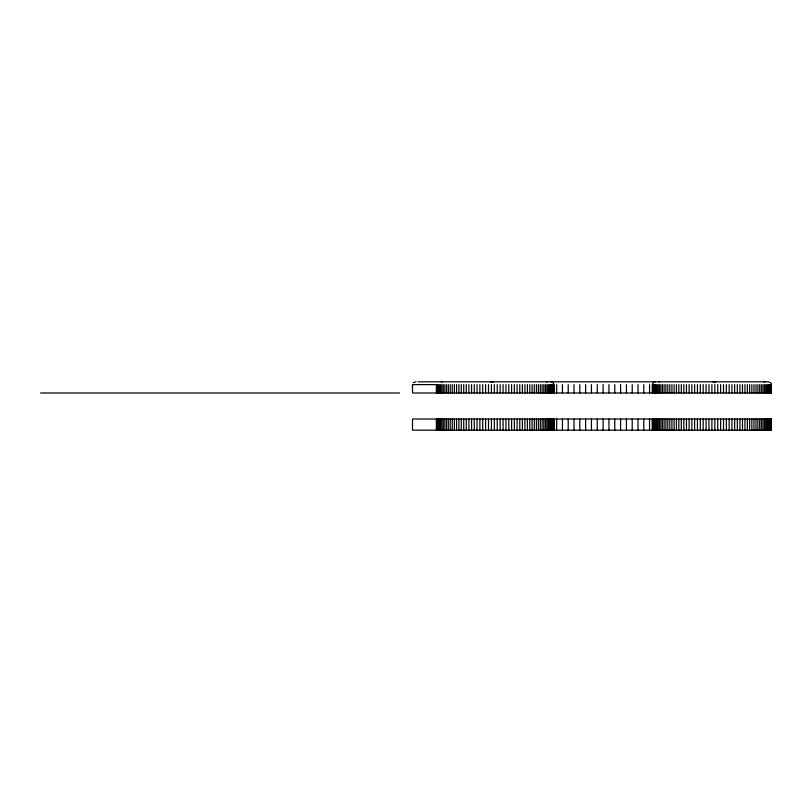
<?xml version="1.0" encoding="UTF-8"?>
<svg xmlns="http://www.w3.org/2000/svg" width="812" height="812" viewBox="0 0 812 812"><rect width="100%" height="100%" fill="white"/><g stroke="black" fill="none" stroke-linecap="round" stroke-linejoin="round"><path stroke-width="1.22" d="M652.483 383.893L653.782 382.198L655.182 381.823M413.328 382.645L416.079 381.823M546.608 381.924L547.329 381.823M764.173 381.924L764.894 381.823M712.987 381.924L715.89 381.823M418.099 381.823L768.609 381.823L770.578 382.645L771.309 383.893M40.62 392.988L399.494 392.988M490.336 381.823L493.239 381.924M658.897 381.823L659.618 381.924M551.043 381.823L552.434 382.198L553.743 383.893M441.332 381.823L442.053 381.924M771.4 384.614L771.4 392.988L412.526 392.988L412.506 384.614L436.348 384.614L436.348 392.988M771.329 384.614L771.329 392.988M771.329 419.012L771.329 430.177M771.116 384.614L771.116 392.988M771.116 419.012L771.116 430.177M770.761 384.614L770.761 392.988M770.761 419.012L770.761 430.177M770.253 384.614L770.253 392.988M770.253 419.012L770.253 430.177M769.614 384.614L769.614 392.988M769.614 419.012L769.614 430.177M768.842 384.614L768.842 392.988M768.842 419.012L768.842 430.177M767.919 384.614L767.919 392.988M767.919 419.012L767.919 430.177M766.873 384.614L766.873 392.988M766.873 419.012L766.873 430.177M765.686 384.614L765.686 392.988M765.686 419.012L765.686 430.177M764.376 384.614L764.376 392.988M764.376 419.012L764.376 430.177M762.935 384.614L762.935 392.988M762.935 419.012L762.935 430.177M761.372 384.614L761.372 392.988M761.372 419.012L761.372 430.177M759.687 384.614L759.687 392.988M759.687 419.012L759.687 430.177M757.89 384.614L757.89 392.988M757.89 419.012L757.89 430.177M755.982 384.614L755.982 392.988M755.982 419.012L755.982 430.177M753.972 384.614L753.972 392.988M753.972 419.012L753.972 430.177M751.851 384.614L751.851 392.988M751.851 419.012L751.851 430.177M749.649 384.614L749.649 392.988M749.649 419.012L749.649 430.177M747.344 384.614L747.344 392.988M747.344 419.012L747.344 430.177M744.949 384.614L744.949 392.988M744.949 419.012L744.949 430.177M742.483 384.614L742.483 392.988M742.483 419.012L742.483 430.177M739.945 384.614L739.945 392.988M739.945 419.012L739.945 430.177M737.337 384.614L737.337 392.988M737.337 419.012L737.337 430.177M734.667 384.614L734.667 392.988M734.667 419.012L734.667 430.177M731.937 384.614L731.937 392.988M731.937 419.012L731.937 430.177M729.166 384.614L729.166 392.988M729.166 419.012L729.166 430.177M726.354 384.614L726.354 392.988M726.354 419.012L726.354 430.177M723.502 384.614L723.502 392.988M723.502 419.012L723.502 430.177M720.63 384.614L720.63 392.988M720.63 419.012L720.63 430.177M717.727 384.614L717.727 392.988M717.727 419.012L717.727 430.177M714.814 384.614L714.814 392.988M714.814 419.012L714.814 430.177M711.891 384.614L711.891 392.988M711.891 419.012L711.891 430.177M708.977 384.614L708.977 392.988M708.977 419.012L708.977 430.177M706.064 384.614L706.064 392.988M706.064 419.012L706.064 430.177M703.162 384.614L703.162 392.988M703.162 419.012L703.162 430.177M700.289 384.614L700.289 392.988M700.289 419.012L700.289 430.177M697.437 384.614L697.437 392.988M697.437 419.012L697.437 430.177M694.625 384.614L694.625 392.988M694.625 419.012L694.625 430.177M691.844 384.614L691.844 392.988M691.844 419.012L691.844 430.177M689.124 384.614L689.124 392.988M689.124 419.012L689.124 430.177M686.455 384.614L686.455 392.988M686.455 419.012L686.455 430.177M683.846 384.614L683.846 392.988M683.846 419.012L683.846 430.177M681.298 384.614L681.298 392.988M681.298 419.012L681.298 430.177M678.832 384.614L678.832 392.988M678.832 419.012L678.832 430.177M676.447 384.614L676.447 392.988M676.447 419.012L676.447 430.177M674.143 384.614L674.143 392.988M674.143 419.012L674.143 430.177M671.93 384.614L671.93 392.988M671.93 419.012L671.93 430.177M669.819 384.614L669.819 392.988M669.819 419.012L669.819 430.177M667.809 384.614L667.809 392.988M667.809 419.012L667.809 430.177M665.901 384.614L665.901 392.988M665.901 419.012L665.901 430.177M664.104 384.614L664.104 392.988M664.104 419.012L664.104 430.177M662.419 384.614L662.419 392.988M662.419 419.012L662.419 430.177M660.856 384.614L660.856 392.988M660.856 419.012L660.856 430.177M659.415 384.614L659.415 392.988M659.415 419.012L659.415 430.177M658.106 384.614L658.106 392.988M658.106 419.012L658.106 430.177M656.918 384.614L656.918 392.988M656.918 419.012L656.918 430.177M655.873 384.614L655.873 392.988M655.873 419.012L655.873 430.177M654.949 384.614L654.949 392.988M654.949 419.012L654.949 430.177M654.178 384.614L654.178 392.988M654.178 419.012L654.178 430.177M653.528 384.614L653.528 392.988M653.528 419.012L653.528 430.177M653.031 384.614L653.031 392.988M653.031 419.012L653.031 430.177M652.675 384.614L652.675 392.988M652.675 419.012L652.675 430.177M652.462 384.614L652.462 392.988M652.462 419.012L652.462 430.177M652.391 384.614L652.391 392.988M652.391 419.012L652.391 430.177M649.549 384.614L649.549 392.988M649.549 419.012L649.549 430.177M643.794 384.614L643.794 392.988M643.794 419.012L643.794 430.177M638.019 384.614L638.019 392.988M638.019 419.012L638.019 430.177M632.223 384.614L632.223 392.988M632.223 419.012L632.223 430.177M626.417 384.614L626.417 392.988M626.417 419.012L626.417 430.177M620.601 384.614L620.601 392.988M620.601 419.012L620.601 430.177M614.775 384.614L614.775 392.988M614.775 419.012L614.775 430.177M608.949 384.614L608.949 392.988M608.949 419.012L608.949 430.177M603.113 384.614L603.113 392.988M603.113 419.012L603.113 430.177M597.277 384.614L597.277 392.988M597.277 419.012L597.277 430.177M591.451 384.614L591.451 392.988M591.451 419.012L591.451 430.177M585.625 384.614L585.625 392.988M585.625 419.012L585.625 430.177M579.809 384.614L579.809 392.988M579.809 419.012L579.809 430.177M574.003 384.614L574.003 392.988M574.003 419.012L574.003 430.177M568.207 384.614L568.207 392.988M568.207 419.012L568.207 430.177M562.432 384.614L562.432 392.988M562.432 419.012L562.432 430.177M556.677 384.614L556.677 392.988M556.677 419.012L556.677 430.177M553.551 384.614L553.551 392.988M553.551 419.012L553.551 430.177M553.185 384.614L553.185 392.988M553.185 419.012L553.185 430.177M552.688 384.614L552.688 392.988M552.688 419.012L552.688 430.177M552.048 384.614L552.048 392.988M552.048 419.012L552.048 430.177M551.267 384.614L551.267 392.988M551.267 419.012L551.267 430.177M550.353 384.614L550.353 392.988M550.353 419.012L550.353 430.177M549.308 384.614L549.308 392.988M549.308 419.012L549.308 430.177M548.12 384.614L548.12 392.988M548.12 419.012L548.12 430.177M546.811 384.614L546.811 392.988M546.811 419.012L546.811 430.177M545.37 384.614L545.37 392.988M545.37 419.012L545.37 430.177M543.807 384.614L543.807 392.988M543.807 419.012L543.807 430.177M542.122 384.614L542.122 392.988M542.122 419.012L542.122 430.177M540.325 384.614L540.325 392.988M540.325 419.012L540.325 430.177M538.417 384.614L538.417 392.988M538.417 419.012L538.417 430.177M536.407 384.614L536.407 392.988M536.407 419.012L536.407 430.177M534.286 384.614L534.286 392.988M534.286 419.012L534.286 430.177M532.073 384.614L532.073 392.988M532.073 419.012L532.073 430.177M529.779 384.614L529.779 392.988M529.779 419.012L529.779 430.177M527.384 384.614L527.384 392.988M527.384 419.012L527.384 430.177M524.917 384.614L524.917 392.988M524.917 419.012L524.917 430.177M522.38 384.614L522.38 392.988M522.38 419.012L522.38 430.177M519.771 384.614L519.771 392.988M519.771 419.012L519.771 430.177M517.102 384.614L517.102 392.988M517.102 419.012L517.102 430.177M514.372 384.614L514.372 392.988M514.372 419.012L514.372 430.177M511.601 384.614L511.601 392.988M511.601 419.012L511.601 430.177M508.789 384.614L508.789 392.988M508.789 419.012L508.789 430.177M505.937 384.614L505.937 392.988M505.937 419.012L505.937 430.177M503.064 384.614L503.064 392.988M503.064 419.012L503.064 430.177M500.162 384.614L500.162 392.988M500.162 419.012L500.162 430.177M497.248 384.614L497.248 392.988M497.248 419.012L497.248 430.177M494.325 384.614L494.325 392.988M494.325 419.012L494.325 430.177M491.412 384.614L491.412 392.988M491.412 419.012L491.412 430.177M488.499 384.614L488.499 392.988M488.499 419.012L488.499 430.177M485.596 384.614L485.596 392.988M485.596 419.012L485.596 430.177M482.724 384.614L482.724 392.988M482.724 419.012L482.724 430.177M479.872 384.614L479.872 392.988M479.872 419.012L479.872 430.177M477.05 384.614L477.05 392.988M477.05 419.012L477.05 430.177M474.279 384.614L474.279 392.988M474.279 419.012L474.279 430.177M471.559 384.614L471.559 392.988M471.559 419.012L471.559 430.177M468.889 384.614L468.889 392.988M468.889 419.012L468.889 430.177M466.281 384.614L466.281 392.988M466.281 419.012L466.281 430.177M463.733 384.614L463.733 392.988M463.733 419.012L463.733 430.177M461.267 384.614L461.267 392.988M461.267 419.012L461.267 430.177M458.881 384.614L458.881 392.988M458.881 419.012L458.881 430.177M456.577 384.614L456.577 392.988M456.577 419.012L456.577 430.177M454.365 384.614L454.365 392.988M454.365 419.012L454.365 430.177M452.254 384.614L452.254 392.988M452.254 419.012L452.254 430.177M450.234 384.614L450.234 392.988M450.234 419.012L450.234 430.177M448.325 384.614L448.325 392.988M448.325 419.012L448.325 430.177M446.529 384.614L446.529 392.988M446.529 419.012L446.529 430.177M444.854 384.614L444.854 392.988M444.854 419.012L444.854 430.177M443.291 384.614L443.291 392.988M443.291 419.012L443.291 430.177M441.85 384.614L441.85 392.988M441.85 419.012L441.85 430.177M440.54 384.614L440.54 392.988M440.54 419.012L440.54 430.177M439.353 384.614L439.353 392.988M439.353 419.012L439.353 430.177M438.297 384.614L438.297 392.988M438.297 419.012L438.297 430.177M437.384 384.614L437.384 392.988M437.384 419.012L437.384 430.177M436.602 384.614L436.602 392.988M436.602 419.012L436.602 430.177M436.348 419.012L436.348 430.177M771.4 419.012L412.526 419.012L412.506 430.177L771.4 430.177L771.4 419.012M553.835 392.988L553.835 384.614L553.764 392.988M553.835 430.177L553.835 419.012L553.764 430.177"/></g></svg>
